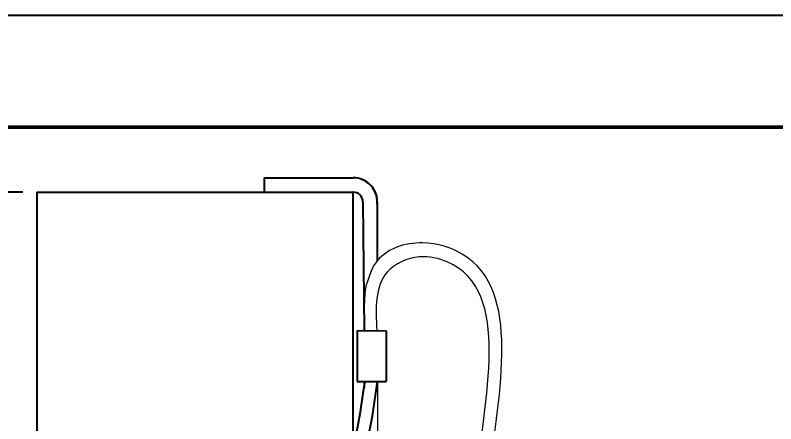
# Model space of a CAD drawing. Header units: millimetres. Extents: x 2157 to 10678, y 3463 to 3913.
# Drawn here: x 7409.13 to 7443.15, y 3895.04 to 3913.31 of the extents above; entities that cross this region are included whole.
import ezdxf

# ---------------------------------------------------------------- set-up
doc = ezdxf.new("R2010")
doc.units = ezdxf.units.MM
doc.set_wipeout_variables(frame=1)
doc.layers.add('П', color=7, linetype='Continuous')
doc.layers.add('Чертеж', color=7, linetype='Continuous')
doc.styles.get("Standard").update_dxf_attribs({"font": 'Arial.ttf'})
doc.dimstyles.new('ISO-25', dxfattribs={"dimtxt": 2.5, "dimasz": 2.5, "dimexe": 1.25, "dimexo": 0.625, "dimtad": 1, "dimtxsty": 'Standard', "dimcen": 2.5, "dimadec": 0, "dimazin": 0, "dimtfac": 1, "dimtmove": 0, "dimatfit": 3, "dimfxl": 1, "dimarcsym": 0})

# ---------------------------------------------------------------- blocks, each defined once
blk = doc.blocks.new('А3 бол')
at = {"layer": 'П'}
blk.add_lwpolyline([(-420, 297), (0, 297), (0, 0), (-420, 0)], close=True, dxfattribs=at)
at = {"layer": 'Чертеж', "lineweight": 50}
blk.add_line((-5, 292), (-400, 292), dxfattribs=at)
blk = doc.blocks.new('*D64')
at = {"color": 0, "lineweight": -2, "transparency": 16777216}
for p, q in [((7409.465, 3905.402), (7393.712, 3905.402)), ((7394.962, 3902.902), (7394.962, 3890.771)), ((7405.011, 3888.271), (7393.712, 3888.271))]:
    blk.add_line(p, q, dxfattribs=at)
at = {"color": 0, "transparency": 16777216}
for points in [[(7394.546, 3902.902), (7395.379, 3902.902), (7394.962, 3905.402)], [(7394.546, 3890.771), (7395.379, 3890.771), (7394.962, 3888.271)]]:
    blk.add_solid(points, dxfattribs=at)
at = {"layer": 'Defpoints', "color": 0, "transparency": 16777216}
for p in [(7410.09, 3905.402), (7394.962, 3888.271), (7405.636, 3888.271)]:
    blk.add_point(p, dxfattribs=at)
at = {"color": 0, "transparency": 16777216, "insert": (7393.066, 3896.836), "char_height": 2.5, "attachment_point": 5, "rotation": 90}
blk.add_mtext('{\\fTimes New Roman|b0|i0|c204|p18;200}', dxfattribs=at)

msp = doc.modelspace()

# ---------------------------------------------------------------- linework, layer by layer
at = {"color": 0, "linetype": 'Continuous'}
for p, q in [((7420.268, 3906.045), (7424.25, 3906.045)), ((7410.09, 3905.402), (7410.09, 3892.013)), ((7410.09, 3905.402), (7424.25, 3905.402)), ((7410.09, 3905.402), (7424.224, 3905.402)), ((7410.09, 3905.402), (7424.224, 3905.402)), ((7424.224, 3905.402), (7424.224, 3894.373))]:
    msp.add_line(p, q, dxfattribs=at)
at = {"color": 0}
for p, q in [((7420.268, 3906.045), (7420.268, 3905.402)), ((7424.678, 3904.958), (7424.745, 3899.231)), ((7425.321, 3904.935), (7425.313, 3902.317)), ((7424.426, 3899.213), (7424.418, 3896.935)), ((7424.426, 3899.213), (7425.727, 3899.208)), ((7425.727, 3899.208), (7425.718, 3896.93))]:
    msp.add_line(p, q, dxfattribs=at)
at = {"color": 0, "linetype": 'Continuous'}
for centre, radius, start, end in [((7424.248, 3904.967), 1.077, 354.7187, 89.8487), ((7424.25, 3904.974), 0.428, 357.8967, 90)]:
    msp.add_arc(centre, radius, start, end, dxfattribs=at)
at = {"color": 0}
for radius in [1.071, 1.071, 0.428]:
    msp.add_arc((7424.25, 3904.974), radius, 357.8967, 90, dxfattribs=at)

# ---------------------------------------------------------------- block references
at = {"layer": 'П'}
msp.add_blockref('А3 бол', (7737.884, 3616.313), dxfattribs=at)

# ---------------------------------------------------------------- dimensions: what is measured, and where the dimension line sits
at = {"color": 0}
dim = msp.add_linear_dim(base=(7394.962, 3888.271), p1=(7410.09, 3905.402), p2=(7405.636, 3888.271), angle=90, text='{\\fTimes New Roman|b0|i0|c204|p18;200}', dimstyle='ISO-25', dxfattribs=at)
dim.commit()
dim.dimension.update_dxf_attribs({"geometry": '*D64', "text_midpoint": (7393.066, 3896.836)})

# ---------------------------------------------------------------- next in the draw order: wipeouts: each hides what was drawn before it
at = {"color": 7, "lineweight": 20, "true_color": 0xffffff}
msp.add_wipeout([(7424.78, 3896.933), (7425.338, 3896.931), (7425.321, 3873.65), (7424.762, 3873.65)], dxfattribs=at)

# ---------------------------------------------------------------- next in the draw order: linework, layer by layer
at = {"color": 0}
msp.add_line((7424.418, 3896.935), (7425.718, 3896.93), dxfattribs=at)
at = {"color": 0, "lineweight": 20}
msp.add_line((7425.338, 3896.931), (7425.321, 3873.65), dxfattribs=at)
for points, knots in [([(7430.703, 3880.251), (7430.561, 3880.454), (7430.183, 3881.234), (7430.386, 3885.807), (7429.675, 3891.968), (7432.023, 3901.862), (7427.26, 3903.359), (7425.611, 3902.866), (7425.066, 3901.964), (7424.725, 3900.951), (7424.745, 3899.231)], [5.66269, 5.66269, 5.66269, 5.66269, 6.689468, 9.121444, 20.505011, 32.081003, 34.277614, 36.876236, 37.214023, 37.299332, 37.299332, 37.299332, 37.299332]), ([(7430.377, 3879.879), (7430.278, 3880.018), (7429.638, 3881.094), (7429.858, 3885.458), (7428.946, 3891.771), (7431.571, 3901.646), (7427.098, 3902.662), (7425.18, 3901.782), (7425.256, 3900.199), (7425.303, 3899.209)], [3.908488, 3.908488, 3.908488, 3.908488, 4.477998, 8.07721, 18.47268, 30.24203, 31.722584, 33.583138, 36.683, 36.683, 36.683, 36.683])]:
    msp.add_open_spline(points, degree=3, knots=knots, dxfattribs=at)
at = {"color": 0}
msp.add_open_spline([(7428.655, 3883.264), (7428.351, 3883.269), (7428.071, 3883.275), (7427.523, 3883.28), (7427.255, 3883.279), (7426.814, 3883.267), (7426.642, 3883.259), (7426.29, 3883.237), (7426.108, 3883.223), (7425.678, 3883.199), (7425.426, 3883.19), (7424.681, 3883.223), (7424.176, 3883.311), (7423.469, 3883.598), (7423.242, 3883.719), (7422.862, 3883.997), (7422.703, 3884.145), (7422.433, 3884.468), (7422.319, 3884.642), (7422.026, 3885.192), (7421.901, 3885.59), (7421.75, 3886.379), (7421.723, 3886.771), (7421.75, 3887.544), (7421.803, 3887.924), (7421.982, 3888.707), (7422.118, 3889.109), (7422.437, 3889.87), (7422.618, 3890.232), (7423.01, 3890.981), (7423.223, 3891.365), (7423.543, 3891.999), (7423.661, 3892.249), (7423.871, 3892.756), (7423.964, 3893.016), (7424.215, 3893.811), (7424.345, 3894.361), (7424.58, 3895.58), (7424.677, 3896.252), (7424.774, 3896.934)], degree=3, knots=[0, 0, 0, 0, 0.984072, 0.984072, 1.945874, 1.945874, 2.585427, 2.585427, 3.22498, 3.22498, 4.04129, 4.04129, 5.514203, 5.514203, 6.246416, 6.246416, 6.8381, 6.8381, 7.429783, 7.429783, 8.635292, 8.635292, 9.840801, 9.840801, 11.04631, 11.04631, 12.404241, 12.404241, 13.762172, 13.762172, 15.300762, 15.300762, 16.329956, 16.329956, 17.359151, 17.359151, 19.41754, 19.41754, 21.794448, 21.794448, 21.794448, 21.794448], dxfattribs=at)
msp.add_spline([(7428.645, 3883.821), (7426.535, 3883.812), (7425.128, 3883.762), (7423.157, 3884.494), (7422.353, 3886.206), (7422.61, 3888.793), (7424.228, 3892.161), (7425.338, 3896.931)], degree=3, dxfattribs=at)

doc.saveas('drawing.dxf')
